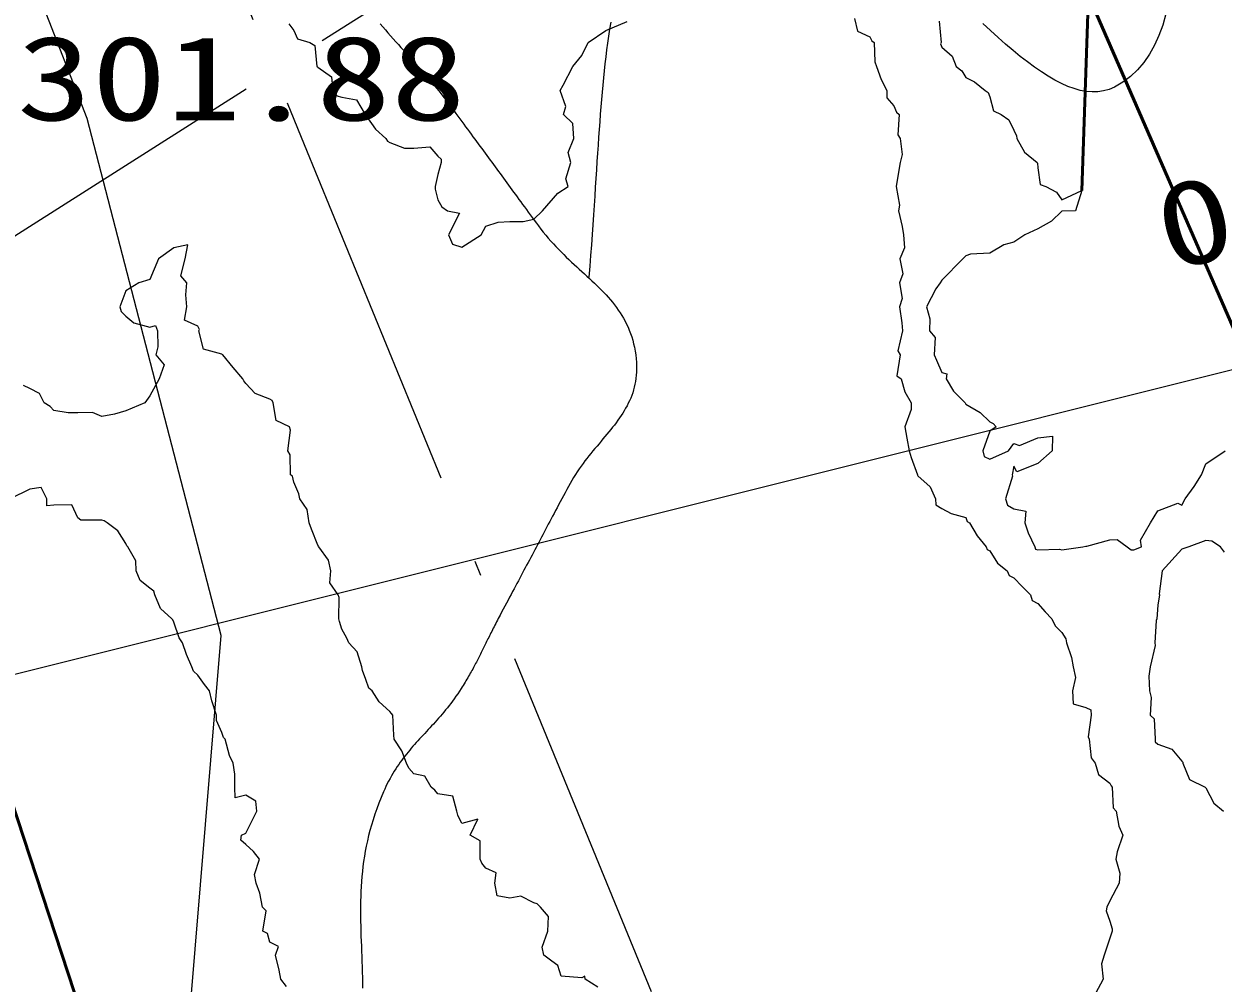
# Model space of a CAD drawing. Units: millimetres at full size, sheet at 1:500; details may follow other scales. Extents: x -209175 to 420500, y 0 to 351151.
# Drawn here: x 83861 to 93853, y 114699 to 122686 of the extents above; entities that cross this region are included whole.
import ezdxf
from ezdxf.enums import TextEntityAlignment as Align

# ---------------------------------------------------------------- set-up
doc = ezdxf.new("R2010")
doc.units = ezdxf.units.MM
doc.header["$LTSCALE"] = 500
doc.linetypes.add('USER1', pattern=[9.25, 6, -1.5, 0.25, -1.5])
doc.linetypes.add('USER3', pattern=[7.5, 6, -1.5])
for name, color, linetype, lineweight in [('D-BGD-LWCN', 8, 'Continuous', 13), ('D-BGD-TXT', 7, 'Continuous', 13), ('D-BMK', 2, 'USER1', 13), ('D-BMK-HTXT', 7, 'Continuous', 13), ('D-BYP-STR2', 4, 'Continuous', 13), ('D-BYP-STR3', 3, 'Continuous', 13), ('D-BYP-STR8', 5, 'Continuous', 50), ('D-STR', 1, 'Continuous', 13), ('D-STR-STR4', 1, 'USER3', 50), ('サーフェス_コンタ作成', 33, 'Continuous', 13)]:
    doc.layers.add(name, color=color, linetype=linetype, lineweight=lineweight)
doc.styles.add('ＭＳ ゴシック', font='')
doc.styles.get('ＭＳ ゴシック').set_extended_font_data('MS Gothic')

msp = doc.modelspace()

# ---------------------------------------------------------------- linework, layer by layer
at = {"layer": 'D-BGD-LWCN'}
for points in [[(93378, 122769), (93351.3, 122676.1), (93319.6, 122589.1), (93283, 122508.1), (93241.2, 122433.3), (93194, 122365), (93141.3, 122303.4), (93082.9, 122248.6), (93018.8, 122200.9), (92948.6, 122160.5), (92903.7, 122141.4), (92857.8, 122128.4), (92810.8, 122121.3), (92762.7, 122119.8), (92713.6, 122123.8), (92663.3, 122133), (92612.1, 122147.3), (92559.7, 122166.3), (92506.3, 122190), (92451.9, 122217.9), (92396.4, 122250.1), (92339.9, 122286.2), (92282.3, 122326), (92223.7, 122369.3), (92164.1, 122415.9), (92103.4, 122465.6), (92041.7, 122518.1), (91979, 122573.3), (91915.3, 122631), (91850.6, 122690.8)], [(88750.9, 122700.6), (88741.6, 122642.6), (88733, 122584.8), (88724.8, 122527.1), (88717.1, 122469.3), (88709.8, 122411.5), (88703, 122353.4), (88696.5, 122295.1), (88690.4, 122236.5), (88684.6, 122177.3), (88679, 122117.7), (88673.7, 122057.3), (88668.6, 121996.3), (88663.7, 121934.4), (88659, 121871.7), (88654.4, 121807.9), (88649.8, 121743), (88645.3, 121677), (88640.8, 121609.6), (88636.3, 121540.9), (88631.8, 121470.8), (88627.1, 121399.1), (88622.4, 121325.8), (88617.5, 121250.7), (88612.5, 121173.8), (88607.2, 121095), (88601.7, 121014.2), (88595.9, 120931.3), (88589.9, 120846.3), (88583.4, 120758.9), (88576.6, 120669.2), (88569.4, 120577.1)]]:
    msp.add_lwpolyline(points, dxfattribs=at)
at = {"layer": 'D-BMK'}
for p, q in [((84299.5, 126308.6), (86195.9, 121682.2)), ((86195.9, 121682.2), (93781.7, 103176.7))]:
    msp.add_line(p, q, dxfattribs=at)
at = {"layer": 'D-BMK-HTXT'}
msp.add_line((78178.7, 115870.3), (115237.9, 125136.1), dxfattribs=at)
at = {"layer": 'D-BYP-STR2'}
for points in [[(85116.2, 112905), (85504.3, 117593.2), (84387.9, 121898.7), (84003, 122888.5), (83890.6, 123761.2), (83804.8, 124395.8)], [(86830.6, 122685.8), (86851.5, 122661), (86872.7, 122636.3), (86894, 122611.8), (86915.5, 122587.3), (86937.2, 122562.9), (86959, 122538.4), (86981.1, 122513.9), (87003.2, 122489.3), (87025.6, 122464.6), (87048.1, 122439.7), (87070.7, 122414.6), (87093.5, 122389.3), (87116.5, 122363.7), (87139.5, 122337.8), (87162.7, 122311.5), (87186, 122284.9), (87209.5, 122257.7), (87233, 122230.2), (87256.7, 122202.1), (87280.5, 122173.5), (87304.3, 122144.3), (87328.3, 122114.4), (87352.4, 122083.9), (87376.6, 122052.7), (87400.8, 122020.8), (87425.1, 121988.1), (87442.6, 121964.3), (87459.8, 121940.9), (87476.7, 121917.9), (87493.3, 121895.3), (87509.7, 121873.1), (87525.8, 121851.2), (87541.6, 121829.7), (87557.2, 121808.5), (87572.7, 121787.5), (87587.9, 121766.8), (87602.9, 121746.4), (87617.7, 121726.3), (87632.4, 121706.3), (87646.9, 121686.6), (87661.3, 121667), (87675.6, 121647.6), (87689.7, 121628.3), (87703.8, 121609.2), (87717.8, 121590.2), (87731.7, 121571.3), (87745.6, 121552.4), (87759.4, 121533.6), (87773.2, 121514.9), (87787, 121496.1), (87800.8, 121477.4), (87814.6, 121458.6), (87828.4, 121439.8), (87842.3, 121421), (87856.2, 121402.1), (87870.2, 121383.1), (87884.2, 121363.9), (87898.4, 121344.7), (87912.7, 121325.3), (87927.1, 121305.7), (87941.6, 121286), (87956.3, 121266), (87971.1, 121245.8), (87986.1, 121225.4), (88001.3, 121204.8), (88016.7, 121183.8), (88032.3, 121162.6), (88048.2, 121141.1), (88064.3, 121119.2), (88080.6, 121097), (88097.2, 121074.4), (88114.1, 121051.4), (88131.3, 121028), (88148.9, 121004.2), (88168.9, 120977.6), (88189.2, 120951.6), (88209.8, 120926.4), (88230.6, 120901.8), (88251.7, 120877.8), (88272.9, 120854.4), (88294.3, 120831.5), (88315.8, 120809.2), (88337.4, 120787.3), (88359.1, 120765.8), (88380.9, 120744.7), (88402.6, 120724), (88424.3, 120703.5), (88446, 120683.4), (88467.7, 120663.5), (88489.2, 120643.7), (88510.6, 120624.2), (88531.9, 120604.8), (88553, 120585.5), (88573.9, 120566.2), (88594.6, 120546.9), (88615, 120527.6), (88635.1, 120508.3), (88654.9, 120488.9), (88674.3, 120469.3), (88693.4, 120449.6), (88712.1, 120429.6), (88730.3, 120409.5), (88748.1, 120389), (88765.4, 120368.2), (88782.2, 120347.1), (88798.5, 120325.5), (88814.2, 120303.6), (88829.3, 120281.2), (88843.8, 120258.2), (88857.7, 120234.8), (88870.8, 120210.7), (88883.3, 120186), (88895, 120160.7), (88906, 120134.7), (88916.2, 120108), (88925.5, 120080.5), (88934.1, 120052.2), (88941.7, 120023), (88948.5, 119993), (88954.3, 119962.1), (88959.2, 119930.2), (88963.1, 119897.3), (88965.5, 119868.5), (88966.8, 119840.3), (88967, 119812.9), (88966.1, 119786.1), (88964.3, 119759.9), (88961.5, 119734.4), (88957.7, 119709.4), (88953, 119685), (88947.5, 119661.1), (88941.1, 119637.7), (88933.9, 119614.8), (88925.9, 119592.3), (88917.2, 119570.2), (88907.7, 119548.5), (88897.6, 119527.1), (88886.8, 119506.1), (88875.4, 119485.3), (88863.4, 119464.9), (88850.9, 119444.6), (88837.9, 119424.6), (88824.3, 119404.8), (88810.4, 119385.1), (88796, 119365.5), (88781.2, 119346.1), (88766.1, 119326.7), (88750.7, 119307.3), (88735, 119288), (88719, 119268.6), (88702.8, 119249.2), (88686.5, 119229.7), (88669.9, 119210.1), (88653.3, 119190.4), (88636.6, 119170.5), (88619.8, 119150.5), (88603, 119130.2), (88586.3, 119109.7), (88569.6, 119088.9), (88552.9, 119067.8), (88536.4, 119046.4), (88520, 119024.6), (88503.8, 119002.5), (88487.8, 118979.9), (88472.1, 118956.9), (88456.6, 118933.4), (88441.5, 118909.4), (88426.7, 118884.9), (88412.3, 118859.8), (88398.3, 118834.2), (88384.1, 118807.6), (88370.3, 118781.4), (88356.6, 118755.8), (88343.2, 118730.5), (88330, 118705.7), (88317, 118681.2), (88304.2, 118657.1), (88291.6, 118633.4), (88279.2, 118610), (88266.9, 118586.9), (88254.8, 118564.1), (88242.8, 118541.5), (88231, 118519.2), (88219.3, 118497.2), (88207.6, 118475.3), (88196.1, 118453.6), (88184.7, 118432.1), (88173.3, 118410.7), (88162.1, 118389.5), (88150.8, 118368.3), (88139.6, 118347.3), (88128.5, 118326.2), (88117.3, 118305.3), (88106.2, 118284.3), (88095.1, 118263.4), (88083.9, 118242.4), (88072.8, 118221.4), (88061.6, 118200.4), (88050.4, 118179.2), (88039.1, 118157.9), (88027.7, 118136.6), (88016.3, 118115.1), (88004.8, 118093.4), (87993.1, 118071.5), (87981.4, 118049.4), (87969.6, 118027.1), (87957.6, 118004.6), (87945.5, 117981.8), (87933.2, 117958.7), (87920.8, 117935.3), (87908.2, 117911.5), (87895.4, 117887.5), (87882.4, 117863), (87869.2, 117838.2), (87855.8, 117812.9), (87842.1, 117787.2), (87828.3, 117761.1), (87814.1, 117734.5), (87806.7, 117720.4), (87799.4, 117706.5), (87792.2, 117692.8), (87785.2, 117679.3), (87778.4, 117666), (87771.7, 117652.9), (87765.2, 117640), (87758.8, 117627.3), (87752.5, 117614.7), (87746.3, 117602.3), (87740.1, 117590), (87734.1, 117577.8), (87728.2, 117565.8), (87722.3, 117553.9), (87716.5, 117542.1), (87710.8, 117530.3), (87705.1, 117518.7), (87699.4, 117507.2), (87693.8, 117495.7), (87688.2, 117484.3), (87682.6, 117472.9), (87677, 117461.6), (87671.4, 117450.3), (87665.8, 117439), (87660.1, 117427.7), (87654.5, 117416.4), (87648.7, 117405.2), (87643, 117393.9), (87637.2, 117382.6), (87631.3, 117371.3), (87625.3, 117359.9), (87619.3, 117348.5), (87613.1, 117337), (87606.9, 117325.4), (87600.6, 117313.8), (87594.1, 117302), (87587.5, 117290.2), (87580.8, 117278.3), (87573.9, 117266.2), (87566.9, 117254.1), (87559.7, 117241.8), (87552.4, 117229.3), (87544.8, 117216.7), (87537.1, 117204), (87529.2, 117191), (87521.1, 117177.9), (87512.8, 117164.6), (87504.2, 117151.1), (87490.1, 117129.2), (87475.8, 117107.9), (87461.5, 117087.2), (87447.2, 117067), (87432.8, 117047.3), (87418.4, 117028.1), (87403.9, 117009.3), (87389.4, 116990.9), (87374.9, 116972.9), (87360.3, 116955.3), (87345.8, 116938.1), (87331.2, 116921.1), (87316.7, 116904.5), (87302.1, 116888.1), (87287.6, 116871.9), (87273.1, 116855.9), (87258.6, 116840.1), (87244.2, 116824.5), (87229.8, 116809), (87215.4, 116793.5), (87201.1, 116778.2), (87186.8, 116762.9), (87172.6, 116747.6), (87158.5, 116732.2), (87144.5, 116716.9), (87130.5, 116701.5), (87116.6, 116685.9), (87102.9, 116670.3), (87089.2, 116654.5), (87075.6, 116638.5), (87062.2, 116622.4), (87048.8, 116606), (87035.6, 116589.3), (87022.5, 116572.4), (87009.6, 116555.1), (86996.8, 116537.5), (86984.2, 116519.6), (86971.7, 116501.2), (86959.4, 116482.4), (86947.2, 116463.2), (86935.2, 116443.5), (86923.4, 116423.3), (86911.8, 116402.6), (86900.4, 116381.3), (86889.2, 116359.4), (86878.2, 116336.9), (86867.4, 116313.8), (86856.8, 116290), (86836.9, 116242.7), (86818.3, 116196), (86801.1, 116149.8), (86785.1, 116104.1), (86770.4, 116059), (86756.9, 116014.3), (86744.5, 115970), (86733.3, 115926.2), (86723, 115882.7), (86713.8, 115839.6), (86705.6, 115796.7), (86698.3, 115754.2), (86691.9, 115712), (86686.3, 115669.9), (86681.4, 115628.1), (86677.4, 115586.4), (86674, 115544.9), (86671.2, 115503.6), (86669.1, 115462.3), (86667.5, 115421), (86666.5, 115379.8), (86665.9, 115338.6), (86665.7, 115297.4), (86666, 115256.1), (86666.5, 115214.7), (86667.4, 115173.2), (86668.4, 115131.6), (86669.7, 115089.8), (86671.2, 115047.7), (86672.7, 115005.5), (86674.3, 114963), (86675.9, 114920.2), (86677.5, 114877.1), (86679, 114833.7), (86680.4, 114789.9), (86681.7, 114745.7), (86682.7, 114701), (86683.5, 114655.9)]]:
    msp.add_lwpolyline(points, dxfattribs=at)
at = {"layer": 'D-BYP-STR3', "lineweight": 50}
msp.add_lwpolyline([(16942.4, 201264.7), (24296.7, 196093.6), (33387.7, 189224.9), (48601.1, 175216.4), (56937.4, 165720.6), (61836.5, 159325.5), (67327.2, 150902.5), (72843, 141814.6), (75955.2, 135421.4), (79689.7, 127384.7), (80759.3, 124794.4), (81470, 122985.5), (83437.9, 117185.2), (86009.8, 109345.5), (87971.4, 103435.1), (88276, 102544.5), (89877.2, 97765), (91674.9, 92202.5), (93794.7, 85660.3)], dxfattribs=at)
at = {"layer": 'D-BYP-STR8'}
msp.add_line((118719.1, 63257.7), (88327, 133037.8), dxfattribs=at)
at = {"layer": 'D-STR', "linetype": 'USER3'}
msp.add_line((95214.6, 128167.6), (76587.6, 116356.8), dxfattribs=at)
at = {"layer": 'D-STR-STR4'}
msp.add_lwpolyline([(96350.1, 126931), (92746.7, 123366.7), (92677.7, 121297.7)], dxfattribs=at)
at = {"layer": 'サーフェス_コンタ作成'}
for points in [[(86068.1, 122688.1), (86111, 122631), (86141.8, 122561.8), (86244.3, 122531), (86286, 122506), (86301.9, 122331), (86308.2, 122328.2), (86311, 122326.6), (86425.3, 122245.3), (86434.9, 122131), (86468.5, 122088.5), (86511, 122075.9), (86633.4, 122053.4), (86705.5, 121931), (86707.6, 121927.6), (86711, 121923.5), (86790.1, 121810.1), (86878.2, 121731), (86890.2, 121710.2), (86911, 121698.2), (87031, 121651), (87111, 121652.8), (87243.5, 121663.5), (87311, 121585.1), (87338.8, 121558.8), (87339.2, 121531), (87311, 121431), (87288.3, 121331), (87288.8, 121308.8), (87311, 121219.9), (87342.4, 121162.4), (87391, 121131), (87491.3, 121111.3), (87399.4, 120931), (87432.7, 120852.7), (87511, 120826.5), (87671.7, 120931), (87711, 121002.6), (87814, 121034), (87911, 121040.9), (88020.9, 121040.9), (88111, 121060.7), (88181.3, 121131), (88311, 121276.7), (88397.3, 121331), (88375.7, 121395.7), (88419, 121531), (88395.4, 121615.4), (88443.7, 121731), (88435.8, 121855.8), (88358, 121931), (88377.7, 121997.7), (88331, 122131), (88355.4, 122175.4), (88436, 122331), (88511, 122424.3), (88564.3, 122531), (88711, 122631.8), (88887, 122707)], [(90783.7, 122731), (90806.1, 122626.1), (90911, 122577.4), (90926.5, 122546.5), (90946.5, 122531), (90950.7, 122370.7), (90965.6, 122331), (91003.3, 122223.3), (91052.5, 122131), (91051.2, 122071.2), (91111, 122003.4), (91131.9, 121951.9), (91154.9, 121931), (91142.2, 121762.2), (91164.2, 121731), (91179.6, 121599.6), (91163.9, 121531), (91132.4, 121352.4), (91131, 121331), (91156.7, 121176.7), (91148.9, 121131), (91179.3, 120999.3), (91192.1, 120931), (91200.4, 120820.4), (91160, 120731), (91184.7, 120604.7), (91157, 120531), (91178.6, 120398.6), (91156.1, 120331), (91176.1, 120196.1), (91181.2, 120131), (91143.9, 119963.9), (91162.7, 119931), (91135, 119755), (91172.6, 119731), (91202.3, 119622.3), (91255.7, 119531), (91255.3, 119475.3), (91201.1, 119331), (91217.7, 119237.7), (91238.2, 119131), (91254.7, 119074.7), (91307.6, 118931), (91307.3, 118927.3), (91311, 118923.7), (91412, 118832), (91458.2, 118731), (91460.7, 118680.7), (91511, 118651), (91588.6, 118608.6), (91711, 118575.8), (91722.1, 118542.1), (91741.2, 118531), (91804.4, 118424.4), (91879.4, 118331), (91889, 118309), (91911, 118299), (91975, 118195), (92055.8, 118131), (92072.3, 118092.3), (92111, 118072.8), (92180.2, 118000.2), (92247.8, 117931), (92264.2, 117884.2), (92311, 117858.5), (92370.7, 117790.7), (92427.6, 117731), (92454.6, 117674.6), (92511, 117616.7), (92544, 117564), (92550.4, 117531), (92589.4, 117409.4), (92603.7, 117331), (92624.4, 117244.4), (92598.5, 117131), (92604.5, 117024.5), (92711, 116994.4), (92752.9, 116972.9), (92754.8, 116931), (92729.5, 116749.5), (92736.9, 116731), (92754.8, 116574.8), (92789.3, 116531), (92815.8, 116435.8), (92911, 116363.5), (92921, 116341), (92929.8, 116331), (92938.9, 116158.9), (92962.3, 116131), (92986.1, 116006.1), (93018.1, 115931), (92972.2, 115792.2), (92960.1, 115731), (92994.2, 115614.2), (92988.6, 115531), (92911, 115382.9), (92884.3, 115331), (92880.5, 115300.5), (92911, 115213.4), (92930.9, 115150.9), (92928.3, 115131), (92911, 115071.4), (92862.1, 114931), (92840, 114860), (92853.9, 114731), (92791, 114611)], [(91489, 122709), (91505, 122531), (91499.9, 122519.9), (91511, 122492.5), (91597.1, 122417.1), (91629, 122331), (91676.5, 122296.5), (91711, 122239.2), (91782.7, 122202.7), (91870.3, 122131), (91896.3, 122116.3), (91911, 122078.6), (91942, 121962), (92005.7, 121931), (92068.9, 121888.9), (92111, 121800.8), (92133.8, 121753.8), (92134.7, 121731), (92199.4, 121619.4), (92304.8, 121531), (92306.2, 121526.2), (92311, 121488.6), (92330, 121350), (92376, 121331), (92464.6, 121284.6), (92511, 121221.9), (92677.7, 121297.7), (92623.5, 121131), (92511, 121127.9), (92423.6, 121043.6), (92311, 120979.9), (92202.6, 120931), (92111, 120868.6), (92025.8, 120845.8), (91911, 120776.8), (91749, 120769), (91711, 120755.1), (91684.1, 120731), (91511, 120552.4), (91496, 120531), (91459.1, 120479.1), (91381.6, 120331), (91410.8, 120230.8), (91408, 120131), (91453.9, 120073.9), (91447.7, 119931), (91465.2, 119885.2), (91511, 119782.2), (91552.7, 119772.7), (91545.4, 119731), (91606.8, 119626.8), (91704.1, 119531), (91706.2, 119526.2), (91711, 119520.8), (91829.9, 119449.9), (91911, 119372.1), (91937.8, 119357.8), (91962.4, 119331), (91911, 119293.8), (91851.5, 119131), (91863.5, 119083.5), (91911, 119062.4), (92065, 119131), (92111, 119193.2), (92156.5, 119176.5), (92311, 119238.5), (92433.2, 119253.2), (92429.8, 119131), (92311, 119026.6), (92135.4, 118955.4), (92111, 119002), (92095.2, 118931), (92099.8, 118919.8), (92039.6, 118731), (92057.9, 118677.9), (92111, 118647.4), (92209.5, 118629.5), (92202.4, 118531), (92228.8, 118448.8), (92286.3, 118331), (92291.5, 118311.5), (92311, 118307.6), (92491.3, 118311.3), (92511, 118307.7), (92686.3, 118331), (92711, 118336), (92717.8, 118337.8), (92911, 118389.5), (92971.4, 118391.4), (93053.4, 118331), (93087.6, 118307.6), (93111, 118306.3), (93175, 118331), (93166.6, 118386.6), (93248.6, 118531), (93311, 118630.7), (93476.4, 118696.4), (93511, 118678), (93538.9, 118731), (93614.3, 118834.3), (93674.5, 118931), (93711, 119021.6), (93870.1, 119131)], [(88643.4, 114663.4), (88537.4, 114731), (88535.6, 114755.6), (88511, 114742.6), (88337.1, 114757.1), (88311, 114844.3), (88260, 114880), (88192.8, 114931), (88178.9, 114998.9), (88227.7, 115131), (88232, 115252), (88165.5, 115331), (88138.6, 115358.6), (88111, 115366.8), (88001, 115421), (87911, 115406.6), (87803.8, 115423.8), (87785.6, 115531), (87796.4, 115616.4), (87711, 115654.9), (87677.5, 115697.5), (87662.8, 115731), (87662.8, 115882.8), (87579.3, 115931), (87644.3, 116064.3), (87511, 116027.6), (87476.9, 116096.9), (87468.1, 116131), (87434.6, 116254.6), (87311, 116275.7), (87284.9, 116304.9), (87254.2, 116331), (87202.4, 116422.4), (87111, 116441.4), (87069.3, 116489.3), (87049.1, 116531), (87011.5, 116631.5), (86947.2, 116731), (86943.8, 116763.8), (86934.1, 116931), (86924.1, 116944.1), (86911, 116959.9), (86820.8, 117040.8), (86764.1, 117131), (86735.3, 117155.3), (86711, 117227.8), (86682.8, 117302.8), (86676, 117331), (86637.4, 117457.4), (86569.1, 117531), (86551.2, 117571.2), (86511, 117647.1), (86489.9, 117709.9), (86484.6, 117731), (86489.1, 117909.1), (86479.2, 117931), (86410.6, 118030.6), (86418.8, 118131), (86399.2, 118219.2), (86318, 118331), (86316.4, 118336.4), (86311, 118345.8), (86258.4, 118478.4), (86236.7, 118531), (86221.4, 118641.4), (86160.6, 118731), (86152, 118772), (86111, 118869.8), (86099.3, 118919.3), (86081.6, 118931), (86078.3, 119098.3), (86060.3, 119131), (86083.4, 119303.4), (86072.9, 119331), (85964.1, 119384.1), (85936.9, 119531), (85929.1, 119549.1), (85911, 119561.8), (85787.8, 119607.8), (85711, 119691), (85694.3, 119714.3), (85685.5, 119731), (85605.8, 119825.8), (85517.4, 119931), (85513.7, 119933.7), (85511, 119934.7), (85356.9, 119976.9), (85318.2, 120131), (85322.7, 120142.7), (85311, 120168.5), (85198, 120218), (85219.8, 120331), (85209.4, 120429.4), (85219.6, 120531), (85168.6, 120588.6), (85204.2, 120731), (85225.7, 120845.7), (85111, 120821.1), (84981.9, 120731), (84911, 120557.9), (84817.7, 120531), (84711, 120464.3), (84661, 120331), (84671.5, 120291.5), (84711, 120253), (84775.9, 120195.9), (84911, 120160.5), (84956, 120176), (84973.1, 120131), (84977.7, 119997.7), (84959.8, 119931), (85028.3, 119848.3), (84987.5, 119731), (84911, 119589.1), (84868.6, 119531), (84711, 119464.3), (84616, 119436), (84511, 119418.1), (84431.3, 119451.3), (84311, 119447.5), (84228.5, 119448.5), (84111, 119466.2), (84080.5, 119500.5), (84028.4, 119531), (83989.3, 119609.3), (83911, 119650.5), (83856.2, 119676.2)], [(86048.7, 114668.7), (86001, 114731), (85987.1, 114807.1), (85956.6, 114931), (85983.2, 115003.2), (85911, 115039.3), (85891.7, 115111.7), (85853.1, 115131), (85879.8, 115299.8), (85848.5, 115331), (85826.8, 115446.8), (85796.7, 115531), (85781.6, 115601.6), (85823, 115731), (85774.6, 115794.6), (85711, 115852.7), (85668.1, 115888.1), (85674.3, 115931), (85711, 115947.4), (85802.4, 116131), (85793.4, 116213.4), (85711, 116262.2), (85620.4, 116240.4), (85617.2, 116331), (85619.1, 116439.1), (85604.8, 116531), (85574.8, 116594.8), (85538, 116731), (85523.4, 116743.4), (85511, 116785.5), (85464.8, 116884.8), (85467, 116931), (85427.9, 117047.9), (85408.5, 117131), (85366, 117186), (85311, 117262.5), (85275.2, 117295.2), (85261, 117331), (85215.5, 117435.5), (85181.1, 117531), (85154.7, 117574.7), (85111, 117705.1), (85103.1, 117723.1), (85094.1, 117731), (84997.9, 117817.9), (84952, 117931), (84942.2, 117962.2), (84911, 117986.6), (84829.8, 118049.8), (84795.4, 118131), (84794.1, 118214.1), (84726.5, 118331), (84719.3, 118339.3), (84711, 118358.7), (84644.3, 118464.3), (84555.4, 118531), (84529.3, 118549.3), (84511, 118554.9), (84334.9, 118554.9), (84311, 118573.1), (84260.4, 118680.4), (84111, 118678.5), (84051.6, 118671.6), (84052.1, 118731), (84004.5, 118824.5), (83911, 118811.7), (83746, 118731)], [(93866.7, 118286.7), (93831.6, 118331), (93759.5, 118379.5), (93711, 118385.3), (93569.6, 118331), (93511, 118312.8), (93347.5, 118131), (93321.1, 117941.1), (93323.8, 117931), (93311, 117845.3), (93300.8, 117731), (93297.3, 117717.3), (93284.4, 117531), (93288.5, 117508.5), (93245.5, 117331), (93234.8, 117254.8), (93241.5, 117131), (93255.7, 117075.7), (93247.5, 116931), (93279.5, 116899.5), (93288, 116731), (93287.4, 116707.4), (93311, 116689.2), (93427.7, 116647.7), (93511, 116545.7), (93518.4, 116538.4), (93518.3, 116531), (93574.7, 116394.7), (93705.7, 116331), (93708.4, 116328.4), (93711, 116324.7), (93776, 116196), (93858.1, 116131)]]:
    msp.add_lwpolyline(points, dxfattribs=at)

# ---------------------------------------------------------------- texts
at = {"layer": 'D-BGD-TXT', "style": 'ＭＳ ゴシック', "width": 1.3}
msp.add_text('1301.88', height=705, rotation=359.993, dxfattribs=at).set_placement((83178.8, 122587.8), align=Align.TOP_LEFT)
at = {"layer": 'D-BMK-HTXT', "style": 'ＭＳ ゴシック', "width": 1.3}
msp.add_text('R=50.0', height=705, rotation=194.038, dxfattribs=at).set_placement((97034.2, 121511.6), align=Align.TOP_LEFT)

doc.saveas('drawing.dxf')
